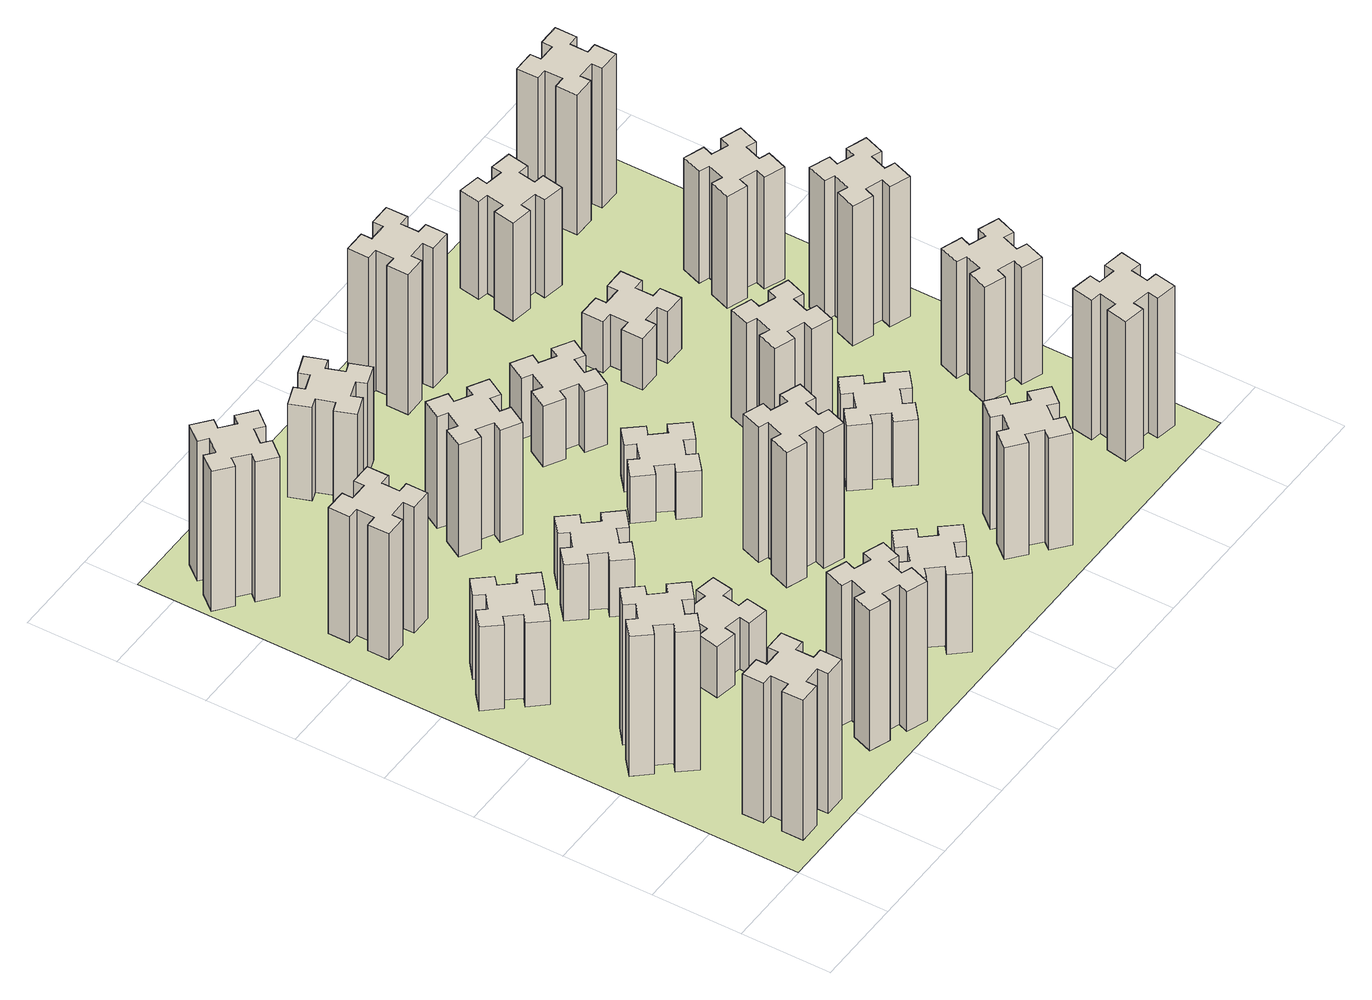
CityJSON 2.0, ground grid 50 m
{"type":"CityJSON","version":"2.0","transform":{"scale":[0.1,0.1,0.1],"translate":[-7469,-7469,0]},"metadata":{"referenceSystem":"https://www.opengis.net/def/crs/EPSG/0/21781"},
"CityObjects":{
"building1":{"type":"Building","attributes":{"class":"1000","function":"1000","usage":"1000","yearOfConstruction":2016,"roofType":"1000","measuredHeight":90,"storeysAboveGround":30,"storeysBelowGround":0},"geometry":[{"type":"Solid","lod":"1","boundaries":[[[[0,1,2,3,4,5,6,7,8,9,10,11,12,13,14,15,16,17,18,19]],[[17,16,20,21]],[[16,15,22,20]],[[15,14,23,22]],[[14,13,24,23]],[[13,12,25,24]],[[12,11,26,25]],[[11,10,27,26]],[[10,9,28,27]],[[9,8,29,28]],[[8,7,30,29]],[[7,6,31,30]],[[6,5,32,31]],[[5,4,33,32]],[[4,3,34,33]],[[3,2,35,34]],[[2,1,36,35]],[[1,0,37,36]],[[0,19,38,37]],[[19,18,39,38]],[[18,17,21,39]],[[24,25,26,27,28,29,30,31,32,33,34,35,36,37,38,39,21,20,22,23]]]]}]},
"building2":{"type":"Building","attributes":{"class":"1000","function":"1000","usage":"1000","yearOfConstruction":2016,"roofType":"1000","measuredHeight":90,"storeysAboveGround":30,"storeysBelowGround":0},"geometry":[{"type":"Solid","lod":"1","boundaries":[[[[40,41,42,43,44,45,46,47,48,49,50,51,52,53,54,55,56,57,58,59]],[[57,56,60,61]],[[56,55,62,60]],[[55,54,63,62]],[[54,53,64,63]],[[53,52,65,64]],[[52,51,66,65]],[[51,50,67,66]],[[50,49,68,67]],[[49,48,69,68]],[[48,47,70,69]],[[47,46,71,70]],[[46,45,72,71]],[[45,44,73,72]],[[44,43,74,73]],[[43,42,75,74]],[[42,41,76,75]],[[41,40,77,76]],[[40,59,78,77]],[[59,58,79,78]],[[58,57,61,79]],[[64,65,66,67,68,69,70,71,72,73,74,75,76,77,78,79,61,60,62,63]]]]}]},
"building3":{"type":"Building","attributes":{"class":"1000","function":"1000","usage":"1000","yearOfConstruction":2016,"roofType":"1000","measuredHeight":54,"storeysAboveGround":30,"storeysBelowGround":0},"geometry":[{"type":"Solid","lod":"1","boundaries":[[[[80,81,82,83,84,85,86,87,88,89,90,91,92,93,94,95,96,97,98,99]],[[97,96,100,101]],[[96,95,102,100]],[[95,94,103,102]],[[94,93,104,103]],[[93,92,105,104]],[[92,91,106,105]],[[91,90,107,106]],[[90,89,108,107]],[[89,88,109,108]],[[88,87,110,109]],[[87,86,111,110]],[[86,85,112,111]],[[85,84,113,112]],[[84,83,114,113]],[[83,82,115,114]],[[82,81,116,115]],[[81,80,117,116]],[[80,99,118,117]],[[99,98,119,118]],[[98,97,101,119]],[[104,105,106,107,108,109,110,111,112,113,114,115,116,117,118,119,101,100,102,103]]]]}]},
"building4":{"type":"Building","attributes":{"class":"1000","function":"1000","usage":"1000","yearOfConstruction":2016,"roofType":"1000","measuredHeight":81,"storeysAboveGround":30,"storeysBelowGround":0},"geometry":[{"type":"Solid","lod":"1","boundaries":[[[[120,121,122,123,124,125,126,127,128,129,130,131,132,133,134,135,136,137,138,139]],[[137,136,140,141]],[[136,135,142,140]],[[135,134,143,142]],[[134,133,144,143]],[[133,132,145,144]],[[132,131,146,145]],[[131,130,147,146]],[[130,129,148,147]],[[129,128,149,148]],[[128,127,150,149]],[[127,126,151,150]],[[126,125,152,151]],[[125,124,153,152]],[[124,123,154,153]],[[123,122,155,154]],[[122,121,156,155]],[[121,120,157,156]],[[120,139,158,157]],[[139,138,159,158]],[[138,137,141,159]],[[144,145,146,147,148,149,150,151,152,153,154,155,156,157,158,159,141,140,142,143]]]]}]},
"building5":{"type":"Building","attributes":{"class":"1000","function":"1000","usage":"1000","yearOfConstruction":2016,"roofType":"1000","measuredHeight":90,"storeysAboveGround":30,"storeysBelowGround":0},"geometry":[{"type":"Solid","lod":"1","boundaries":[[[[160,161,162,163,164,165,166,167,168,169,170,171,172,173,174,175,176,177,178,179]],[[177,176,180,181]],[[176,175,182,180]],[[175,174,183,182]],[[174,173,184,183]],[[173,172,185,184]],[[172,171,186,185]],[[171,170,187,186]],[[170,169,188,187]],[[169,168,189,188]],[[168,167,190,189]],[[167,166,191,190]],[[166,165,192,191]],[[165,164,193,192]],[[164,163,194,193]],[[163,162,195,194]],[[162,161,196,195]],[[161,160,197,196]],[[160,179,198,197]],[[179,178,199,198]],[[178,177,181,199]],[[184,185,186,187,188,189,190,191,192,193,194,195,196,197,198,199,181,180,182,183]]]]}]},
"building6":{"type":"Building","attributes":{"class":"1000","function":"1000","usage":"1000","yearOfConstruction":2016,"roofType":"1000","measuredHeight":90,"storeysAboveGround":30,"storeysBelowGround":0},"geometry":[{"type":"Solid","lod":"1","boundaries":[[[[200,201,202,203,204,205,206,207,208,209,210,211,212,213,214,215,216,217,218,219]],[[217,216,220,221]],[[216,215,222,220]],[[215,214,223,222]],[[214,213,224,223]],[[213,212,225,224]],[[212,211,226,225]],[[211,210,227,226]],[[210,209,228,227]],[[209,208,229,228]],[[208,207,230,229]],[[207,206,231,230]],[[206,205,232,231]],[[205,204,233,232]],[[204,203,234,233]],[[203,202,235,234]],[[202,201,236,235]],[[201,200,237,236]],[[200,219,238,237]],[[219,218,239,238]],[[218,217,221,239]],[[224,225,226,227,228,229,230,231,232,233,234,235,236,237,238,239,221,220,222,223]]]]}]},
"building7":{"type":"Building","attributes":{"class":"1000","function":"1000","usage":"1000","yearOfConstruction":2016,"roofType":"1000","measuredHeight":33,"storeysAboveGround":30,"storeysBelowGround":0},"geometry":[{"type":"Solid","lod":"1","boundaries":[[[[240,241,242,243,244,245,246,247,248,249,250,251,252,253,254,255,256,257,258,259]],[[257,256,260,261]],[[256,255,262,260]],[[255,254,263,262]],[[254,253,264,263]],[[253,252,265,264]],[[252,251,266,265]],[[251,250,267,266]],[[250,249,268,267]],[[249,248,269,268]],[[248,247,270,269]],[[247,246,271,270]],[[246,245,272,271]],[[245,244,273,272]],[[244,243,274,273]],[[243,242,275,274]],[[242,241,276,275]],[[241,240,277,276]],[[240,259,278,277]],[[259,258,279,278]],[[258,257,261,279]],[[264,265,266,267,268,269,270,271,272,273,274,275,276,277,278,279,261,260,262,263]]]]}]},
"building8":{"type":"Building","attributes":{"class":"1000","function":"1000","usage":"1000","yearOfConstruction":2016,"roofType":"1000","measuredHeight":36,"storeysAboveGround":30,"storeysBelowGround":0},"geometry":[{"type":"Solid","lod":"1","boundaries":[[[[280,281,282,283,284,285,286,287,288,289,290,291,292,293,294,295,296,297,298,299]],[[297,296,300,301]],[[296,295,302,300]],[[295,294,303,302]],[[294,293,304,303]],[[293,292,305,304]],[[292,291,306,305]],[[291,290,307,306]],[[290,289,308,307]],[[289,288,309,308]],[[288,287,310,309]],[[287,286,311,310]],[[286,285,312,311]],[[285,284,313,312]],[[284,283,314,313]],[[283,282,315,314]],[[282,281,316,315]],[[281,280,317,316]],[[280,299,318,317]],[[299,298,319,318]],[[298,297,301,319]],[[304,305,306,307,308,309,310,311,312,313,314,315,316,317,318,319,301,300,302,303]]]]}]},
"building9":{"type":"Building","attributes":{"class":"1000","function":"1000","usage":"1000","yearOfConstruction":2016,"roofType":"1000","measuredHeight":51,"storeysAboveGround":30,"storeysBelowGround":0},"geometry":[{"type":"Solid","lod":"1","boundaries":[[[[320,321,322,323,324,325,326,327,328,329,330,331,332,333,334,335,336,337,338,339]],[[337,336,340,341]],[[336,335,342,340]],[[335,334,343,342]],[[334,333,344,343]],[[333,332,345,344]],[[332,331,346,345]],[[331,330,347,346]],[[330,329,348,347]],[[329,328,349,348]],[[328,327,350,349]],[[327,326,351,350]],[[326,325,352,351]],[[325,324,353,352]],[[324,323,354,353]],[[323,322,355,354]],[[322,321,356,355]],[[321,320,357,356]],[[320,339,358,357]],[[339,338,359,358]],[[338,337,341,359]],[[344,345,346,347,348,349,350,351,352,353,354,355,356,357,358,359,341,340,342,343]]]]}]},
"building10":{"type":"Building","attributes":{"class":"1000","function":"1000","usage":"1000","yearOfConstruction":2016,"roofType":"1000","measuredHeight":72,"storeysAboveGround":30,"storeysBelowGround":0},"geometry":[{"type":"Solid","lod":"1","boundaries":[[[[360,361,362,363,364,365,366,367,368,369,370,371,372,373,374,375,376,377,378,379]],[[377,376,380,381]],[[376,375,382,380]],[[375,374,383,382]],[[374,373,384,383]],[[373,372,385,384]],[[372,371,386,385]],[[371,370,387,386]],[[370,369,388,387]],[[369,368,389,388]],[[368,367,390,389]],[[367,366,391,390]],[[366,365,392,391]],[[365,364,393,392]],[[364,363,394,393]],[[363,362,395,394]],[[362,361,396,395]],[[361,360,397,396]],[[360,379,398,397]],[[379,378,399,398]],[[378,377,381,399]],[[384,385,386,387,388,389,390,391,392,393,394,395,396,397,398,399,381,380,382,383]]]]}]},
"building11":{"type":"Building","attributes":{"class":"1000","function":"1000","usage":"1000","yearOfConstruction":2016,"roofType":"1000","measuredHeight":60,"storeysAboveGround":30,"storeysBelowGround":0},"geometry":[{"type":"Solid","lod":"1","boundaries":[[[[400,401,402,403,404,405,406,407,408,409,410,411,412,413,414,415,416,417,418,419]],[[417,416,420,421]],[[416,415,422,420]],[[415,414,423,422]],[[414,413,424,423]],[[413,412,425,424]],[[412,411,426,425]],[[411,410,427,426]],[[410,409,428,427]],[[409,408,429,428]],[[408,407,430,429]],[[407,406,431,430]],[[406,405,432,431]],[[405,404,433,432]],[[404,403,434,433]],[[403,402,435,434]],[[402,401,436,435]],[[401,400,437,436]],[[400,419,438,437]],[[419,418,439,438]],[[418,417,421,439]],[[424,425,426,427,428,429,430,431,432,433,434,435,436,437,438,439,421,420,422,423]]]]}]},
"building12":{"type":"Building","attributes":{"class":"1000","function":"1000","usage":"1000","yearOfConstruction":2016,"roofType":"1000","measuredHeight":87,"storeysAboveGround":30,"storeysBelowGround":0},"geometry":[{"type":"Solid","lod":"1","boundaries":[[[[440,441,442,443,444,445,446,447,448,449,450,451,452,453,454,455,456,457,458,459]],[[457,456,460,461]],[[456,455,462,460]],[[455,454,463,462]],[[454,453,464,463]],[[453,452,465,464]],[[452,451,466,465]],[[451,450,467,466]],[[450,449,468,467]],[[449,448,469,468]],[[448,447,470,469]],[[447,446,471,470]],[[446,445,472,471]],[[445,444,473,472]],[[444,443,474,473]],[[443,442,475,474]],[[442,441,476,475]],[[441,440,477,476]],[[440,459,478,477]],[[459,458,479,478]],[[458,457,461,479]],[[464,465,466,467,468,469,470,471,472,473,474,475,476,477,478,479,461,460,462,463]]]]}]},
"building13":{"type":"Building","attributes":{"class":"1000","function":"1000","usage":"1000","yearOfConstruction":2016,"roofType":"1000","measuredHeight":30,"storeysAboveGround":30,"storeysBelowGround":0},"geometry":[{"type":"Solid","lod":"1","boundaries":[[[[480,481,482,483,484,485,486,487,488,489,490,491,492,493,494,495,496,497,498,499]],[[497,496,500,501]],[[496,495,502,500]],[[495,494,503,502]],[[494,493,504,503]],[[493,492,505,504]],[[492,491,506,505]],[[491,490,507,506]],[[490,489,508,507]],[[489,488,509,508]],[[488,487,510,509]],[[487,486,511,510]],[[486,485,512,511]],[[485,484,513,512]],[[484,483,514,513]],[[483,482,515,514]],[[482,481,516,515]],[[481,480,517,516]],[[480,499,518,517]],[[499,498,519,518]],[[498,497,501,519]],[[504,505,506,507,508,509,510,511,512,513,514,515,516,517,518,519,501,500,502,503]]]]}]},
"building14":{"type":"Building","attributes":{"class":"1000","function":"1000","usage":"1000","yearOfConstruction":2016,"roofType":"1000","measuredHeight":72,"storeysAboveGround":30,"storeysBelowGround":0},"geometry":[{"type":"Solid","lod":"1","boundaries":[[[[520,521,522,523,524,525,526,527,528,529,530,531,532,533,534,535,536,537,538,539]],[[537,536,540,541]],[[536,535,542,540]],[[535,534,543,542]],[[534,533,544,543]],[[533,532,545,544]],[[532,531,546,545]],[[531,530,547,546]],[[530,529,548,547]],[[529,528,549,548]],[[528,527,550,549]],[[527,526,551,550]],[[526,525,552,551]],[[525,524,553,552]],[[524,523,554,553]],[[523,522,555,554]],[[522,521,556,555]],[[521,520,557,556]],[[520,539,558,557]],[[539,538,559,558]],[[538,537,541,559]],[[544,545,546,547,548,549,550,551,552,553,554,555,556,557,558,559,541,540,542,543]]]]}]},
"building15":{"type":"Building","attributes":{"class":"1000","function":"1000","usage":"1000","yearOfConstruction":2016,"roofType":"1000","measuredHeight":39,"storeysAboveGround":30,"storeysBelowGround":0},"geometry":[{"type":"Solid","lod":"1","boundaries":[[[[560,561,562,563,564,565,566,567,568,569,570,571,572,573,574,575,576,577,578,579]],[[577,576,580,581]],[[576,575,582,580]],[[575,574,583,582]],[[574,573,584,583]],[[573,572,585,584]],[[572,571,586,585]],[[571,570,587,586]],[[570,569,588,587]],[[569,568,589,588]],[[568,567,590,589]],[[567,566,591,590]],[[566,565,592,591]],[[565,564,593,592]],[[564,563,594,593]],[[563,562,595,594]],[[562,561,596,595]],[[561,560,597,596]],[[560,579,598,597]],[[579,578,599,598]],[[578,577,581,599]],[[584,585,586,587,588,589,590,591,592,593,594,595,596,597,598,599,581,580,582,583]]]]}]},
"building16":{"type":"Building","attributes":{"class":"1000","function":"1000","usage":"1000","yearOfConstruction":2016,"roofType":"1000","measuredHeight":90,"storeysAboveGround":30,"storeysBelowGround":0},"geometry":[{"type":"Solid","lod":"1","boundaries":[[[[600,601,602,603,604,605,606,607,608,609,610,611,612,613,614,615,616,617,618,619]],[[617,616,620,621]],[[616,615,622,620]],[[615,614,623,622]],[[614,613,624,623]],[[613,612,625,624]],[[612,611,626,625]],[[611,610,627,626]],[[610,609,628,627]],[[609,608,629,628]],[[608,607,630,629]],[[607,606,631,630]],[[606,605,632,631]],[[605,604,633,632]],[[604,603,634,633]],[[603,602,635,634]],[[602,601,636,635]],[[601,600,637,636]],[[600,619,638,637]],[[619,618,639,638]],[[618,617,621,639]],[[624,625,626,627,628,629,630,631,632,633,634,635,636,637,638,639,621,620,622,623]]]]}]},
"building17":{"type":"Building","attributes":{"class":"1000","function":"1000","usage":"1000","yearOfConstruction":2016,"roofType":"1000","measuredHeight":42,"storeysAboveGround":30,"storeysBelowGround":0},"geometry":[{"type":"Solid","lod":"1","boundaries":[[[[640,641,642,643,644,645,646,647,648,649,650,651,652,653,654,655,656,657,658,659]],[[657,656,660,661]],[[656,655,662,660]],[[655,654,663,662]],[[654,653,664,663]],[[653,652,665,664]],[[652,651,666,665]],[[651,650,667,666]],[[650,649,668,667]],[[649,648,669,668]],[[648,647,670,669]],[[647,646,671,670]],[[646,645,672,671]],[[645,644,673,672]],[[644,643,674,673]],[[643,642,675,674]],[[642,641,676,675]],[[641,640,677,676]],[[640,659,678,677]],[[659,658,679,678]],[[658,657,661,679]],[[664,665,666,667,668,669,670,671,672,673,674,675,676,677,678,679,661,660,662,663]]]]}]},
"building18":{"type":"Building","attributes":{"class":"1000","function":"1000","usage":"1000","yearOfConstruction":2016,"roofType":"1000","measuredHeight":69,"storeysAboveGround":30,"storeysBelowGround":0},"geometry":[{"type":"Solid","lod":"1","boundaries":[[[[680,681,682,683,684,685,686,687,688,689,690,691,692,693,694,695,696,697,698,699]],[[697,696,700,701]],[[696,695,702,700]],[[695,694,703,702]],[[694,693,704,703]],[[693,692,705,704]],[[692,691,706,705]],[[691,690,707,706]],[[690,689,708,707]],[[689,688,709,708]],[[688,687,710,709]],[[687,686,711,710]],[[686,685,712,711]],[[685,684,713,712]],[[684,683,714,713]],[[683,682,715,714]],[[682,681,716,715]],[[681,680,717,716]],[[680,699,718,717]],[[699,698,719,718]],[[698,697,701,719]],[[704,705,706,707,708,709,710,711,712,713,714,715,716,717,718,719,701,700,702,703]]]]}]},
"building19":{"type":"Building","attributes":{"class":"1000","function":"1000","usage":"1000","yearOfConstruction":2016,"roofType":"1000","measuredHeight":33,"storeysAboveGround":30,"storeysBelowGround":0},"geometry":[{"type":"Solid","lod":"1","boundaries":[[[[720,721,722,723,724,725,726,727,728,729,730,731,732,733,734,735,736,737,738,739]],[[737,736,740,741]],[[736,735,742,740]],[[735,734,743,742]],[[734,733,744,743]],[[733,732,745,744]],[[732,731,746,745]],[[731,730,747,746]],[[730,729,748,747]],[[729,728,749,748]],[[728,727,750,749]],[[727,726,751,750]],[[726,725,752,751]],[[725,724,753,752]],[[724,723,754,753]],[[723,722,755,754]],[[722,721,756,755]],[[721,720,757,756]],[[720,739,758,757]],[[739,738,759,758]],[[738,737,741,759]],[[744,745,746,747,748,749,750,751,752,753,754,755,756,757,758,759,741,740,742,743]]]]}]},
"building20":{"type":"Building","attributes":{"class":"1000","function":"1000","usage":"1000","yearOfConstruction":2016,"roofType":"1000","measuredHeight":90,"storeysAboveGround":30,"storeysBelowGround":0},"geometry":[{"type":"Solid","lod":"1","boundaries":[[[[760,761,762,763,764,765,766,767,768,769,770,771,772,773,774,775,776,777,778,779]],[[777,776,780,781]],[[776,775,782,780]],[[775,774,783,782]],[[774,773,784,783]],[[773,772,785,784]],[[772,771,786,785]],[[771,770,787,786]],[[770,769,788,787]],[[769,768,789,788]],[[768,767,790,789]],[[767,766,791,790]],[[766,765,792,791]],[[765,764,793,792]],[[764,763,794,793]],[[763,762,795,794]],[[762,761,796,795]],[[761,760,797,796]],[[760,779,798,797]],[[779,778,799,798]],[[778,777,781,799]],[[784,785,786,787,788,789,790,791,792,793,794,795,796,797,798,799,781,780,782,783]]]]}]},
"building21":{"type":"Building","attributes":{"class":"1000","function":"1000","usage":"1000","yearOfConstruction":2016,"roofType":"1000","measuredHeight":63,"storeysAboveGround":30,"storeysBelowGround":0},"geometry":[{"type":"Solid","lod":"1","boundaries":[[[[800,801,802,803,804,805,806,807,808,809,810,811,812,813,814,815,816,817,818,819]],[[817,816,820,821]],[[816,815,822,820]],[[815,814,823,822]],[[814,813,824,823]],[[813,812,825,824]],[[812,811,826,825]],[[811,810,827,826]],[[810,809,828,827]],[[809,808,829,828]],[[808,807,830,829]],[[807,806,831,830]],[[806,805,832,831]],[[805,804,833,832]],[[804,803,834,833]],[[803,802,835,834]],[[802,801,836,835]],[[801,800,837,836]],[[800,819,838,837]],[[819,818,839,838]],[[818,817,821,839]],[[824,825,826,827,828,829,830,831,832,833,834,835,836,837,838,839,821,820,822,823]]]]}]},
"building22":{"type":"Building","attributes":{"class":"1000","function":"1000","usage":"1000","yearOfConstruction":2016,"roofType":"1000","measuredHeight":75,"storeysAboveGround":30,"storeysBelowGround":0},"geometry":[{"type":"Solid","lod":"1","boundaries":[[[[840,841,842,843,844,845,846,847,848,849,850,851,852,853,854,855,856,857,858,859]],[[857,856,860,861]],[[856,855,862,860]],[[855,854,863,862]],[[854,853,864,863]],[[853,852,865,864]],[[852,851,866,865]],[[851,850,867,866]],[[850,849,868,867]],[[849,848,869,868]],[[848,847,870,869]],[[847,846,871,870]],[[846,845,872,871]],[[845,844,873,872]],[[844,843,874,873]],[[843,842,875,874]],[[842,841,876,875]],[[841,840,877,876]],[[840,859,878,877]],[[859,858,879,878]],[[858,857,861,879]],[[864,865,866,867,868,869,870,871,872,873,874,875,876,877,878,879,861,860,862,863]]]]}]},
"building23":{"type":"Building","attributes":{"class":"1000","function":"1000","usage":"1000","yearOfConstruction":2016,"roofType":"1000","measuredHeight":90,"storeysAboveGround":30,"storeysBelowGround":0},"geometry":[{"type":"Solid","lod":"1","boundaries":[[[[880,881,882,883,884,885,886,887,888,889,890,891,892,893,894,895,896,897,898,899]],[[897,896,900,901]],[[896,895,902,900]],[[895,894,903,902]],[[894,893,904,903]],[[893,892,905,904]],[[892,891,906,905]],[[891,890,907,906]],[[890,889,908,907]],[[889,888,909,908]],[[888,887,910,909]],[[887,886,911,910]],[[886,885,912,911]],[[885,884,913,912]],[[884,883,914,913]],[[883,882,915,914]],[[882,881,916,915]],[[881,880,917,916]],[[880,899,918,917]],[[899,898,919,918]],[[898,897,901,919]],[[904,905,906,907,908,909,910,911,912,913,914,915,916,917,918,919,901,900,902,903]]]]}]},
"building24":{"type":"Building","attributes":{"class":"1000","function":"1000","usage":"1000","yearOfConstruction":2016,"roofType":"1000","measuredHeight":72,"storeysAboveGround":30,"storeysBelowGround":0},"geometry":[{"type":"Solid","lod":"1","boundaries":[[[[920,921,922,923,924,925,926,927,928,929,930,931,932,933,934,935,936,937,938,939]],[[937,936,940,941]],[[936,935,942,940]],[[935,934,943,942]],[[934,933,944,943]],[[933,932,945,944]],[[932,931,946,945]],[[931,930,947,946]],[[930,929,948,947]],[[929,928,949,948]],[[928,927,950,949]],[[927,926,951,950]],[[926,925,952,951]],[[925,924,953,952]],[[924,923,954,953]],[[923,922,955,954]],[[922,921,956,955]],[[921,920,957,956]],[[920,939,958,957]],[[939,938,959,958]],[[938,937,941,959]],[[944,945,946,947,948,949,950,951,952,953,954,955,956,957,958,959,941,940,942,943]]]]}]},
"building25":{"type":"Building","attributes":{"class":"1000","function":"1000","usage":"1000","yearOfConstruction":2016,"roofType":"1000","measuredHeight":90,"storeysAboveGround":30,"storeysBelowGround":0},"geometry":[{"type":"Solid","lod":"1","boundaries":[[[[960,961,962,963,964,965,966,967,968,969,970,971,972,973,974,975,976,977,978,979]],[[977,976,980,981]],[[976,975,982,980]],[[975,974,983,982]],[[974,973,984,983]],[[973,972,985,984]],[[972,971,986,985]],[[971,970,987,986]],[[970,969,988,987]],[[969,968,989,988]],[[968,967,990,989]],[[967,966,991,990]],[[966,965,992,991]],[[965,964,993,992]],[[964,963,994,993]],[[963,962,995,994]],[[962,961,996,995]],[[961,960,997,996]],[[960,979,998,997]],[[979,978,999,998]],[[978,977,981,999]],[[984,985,986,987,988,989,990,991,992,993,994,995,996,997,998,999,981,980,982,983]]]]}]},
"landuse1":{"type":"LandUse","attributes":{"name":"plot1","function":"1010"},"geometry":[{"type":"MultiSurface","lod":"1","boundaries":[[[1000,1001,1002,1003]]]}]}
},
"vertices":[
[265,325,0],[265,225,0],[205,225,0],[205,105,0],[325,105,0],[325,165,0],[425,165,0],[425,105,0],[545,105,0],[545,225,0],[485,225,0],[485,325,0],[545,325,0],[545,445,0],[425,445,0],[425,385,0],[325,385,0],[325,445,0],[205,445,0],[205,325,0],[325,385,900],[325,445,900],[425,385,900],[425,445,900],[545,445,900],[545,325,900],[485,325,900],[485,225,900],[545,225,900],[545,105,900],[425,105,900],[425,165,900],[325,165,900],[325,105,900],[205,105,900],[205,225,900],[265,225,900],[265,325,900],[205,325,900],[205,445,900],
[492,1048,0],[427,1124,0],[473,1163,0],[396,1255,0],[304,1178,0],[343,1132,0],[266,1067,0],[228,1113,0],[136,1036,0],[213,944,0],[259,983,0],[323,906,0],[277,868,0],[354,776,0],[446,853,0],[408,899,0],[484,963,0],[523,917,0],[615,994,0],[538,1086,0],[484,963,900],[523,917,900],[408,899,900],[446,853,900],[354,776,900],[277,868,900],[323,906,900],[259,983,900],[213,944,900],[136,1036,900],[228,1113,900],[266,1067,900],[343,1132,900],[304,1178,900],[396,1255,900],[473,1163,900],[427,1124,900],[492,1048,900],[538,1086,900],[615,994,900],
[492,1888,0],[427,1964,0],[473,2003,0],[396,2095,0],[304,2018,0],[343,1972,0],[266,1907,0],[228,1953,0],[136,1876,0],[213,1784,0],[259,1823,0],[323,1746,0],[277,1708,0],[354,1616,0],[446,1693,0],[408,1739,0],[484,1803,0],[523,1757,0],[615,1834,0],[538,1926,0],[484,1803,540],[523,1757,540],[408,1739,540],[446,1693,540],[354,1616,540],[277,1708,540],[323,1746,540],[259,1823,540],[213,1784,540],[136,1876,540],[228,1953,540],[266,1907,540],[343,1972,540],[304,2018,540],[396,2095,540],[473,2003,540],[427,1964,540],[492,1888,540],[538,1926,540],[615,1834,540],
[485,2545,0],[485,2645,0],[545,2645,0],[545,2765,0],[425,2765,0],[425,2705,0],[325,2705,0],[325,2765,0],[205,2765,0],[205,2645,0],[265,2645,0],[265,2545,0],[205,2545,0],[205,2425,0],[325,2425,0],[325,2485,0],[425,2485,0],[425,2425,0],[545,2425,0],[545,2545,0],[425,2485,810],[425,2425,810],[325,2485,810],[325,2425,810],[205,2425,810],[205,2545,810],[265,2545,810],[265,2645,810],[205,2645,810],[205,2765,810],[325,2765,810],[325,2705,810],[425,2705,810],[425,2765,810],[545,2765,810],[545,2645,810],[485,2645,810],[485,2545,810],[545,2545,810],[545,2425,810],
[1029,360,0],[995,266,0],[939,287,0],[897,174,0],[1010,133,0],[1031,189,0],[1125,155,0],[1104,99,0],[1217,57,0],[1258,170,0],[1202,191,0],[1236,285,0],[1292,264,0],[1333,377,0],[1220,418,0],[1200,362,0],[1106,396,0],[1127,452,0],[1014,493,0],[973,380,0],[1106,396,900],[1127,452,900],[1200,362,900],[1220,418,900],[1333,377,900],[1292,264,900],[1236,285,900],[1202,191,900],[1258,170,900],[1217,57,900],[1104,99,900],[1125,155,900],[1031,189,900],[1010,133,900],[897,174,900],[939,287,900],[995,266,900],[1029,360,900],[973,380,900],[1014,493,900],
[384,3387,0],[308,3452,0],[346,3498,0],[254,3575,0],[177,3483,0],[223,3444,0],[159,3368,0],[113,3406,0],[36,3314,0],[128,3237,0],[166,3283,0],[243,3219,0],[204,3173,0],[296,3096,0],[373,3188,0],[327,3226,0],[392,3303,0],[438,3264,0],[515,3356,0],[423,3433,0],[392,3303,900],[438,3264,900],[327,3226,900],[373,3188,900],[296,3096,900],[204,3173,900],[243,3219,900],[166,3283,900],[128,3237,900],[36,3314,900],[113,3406,900],[159,3368,900],[223,3444,900],[177,3483,900],[254,3575,900],[346,3498,900],[308,3452,900],[384,3387,900],[423,3433,900],[515,3356,900],
[947,1016,0],[1045,998,0],[1035,939,0],[1153,918,0],[1174,1037,0],[1115,1047,0],[1132,1145,0],[1191,1135,0],[1212,1253,0],[1094,1274,0],[1084,1215,0],[985,1232,0],[996,1291,0],[877,1312,0],[857,1194,0],[916,1184,0],[898,1085,0],[839,1096,0],[818,977,0],[937,957,0],[898,1085,330],[839,1096,330],[916,1184,330],[857,1194,330],[877,1312,330],[996,1291,330],[985,1232,330],[1084,1215,330],[1094,1274,330],[1212,1253,330],[1191,1135,330],[1132,1145,330],[1115,1047,330],[1174,1037,330],[1153,918,330],[1035,939,330],[1045,998,330],[947,1016,330],[937,957,330],[818,977,330],
[1083,1972,0],[1006,1907,0],[968,1953,0],[876,1876,0],[953,1784,0],[999,1823,0],[1063,1746,0],[1017,1708,0],[1094,1616,0],[1186,1693,0],[1148,1739,0],[1224,1803,0],[1263,1757,0],[1355,1834,0],[1278,1926,0],[1232,1888,0],[1167,1964,0],[1213,2003,0],[1136,2095,0],[1044,2018,0],[1167,1964,360],[1213,2003,360],[1232,1888,360],[1278,1926,360],[1355,1834,360],[1263,1757,360],[1224,1803,360],[1148,1739,360],[1186,1693,360],[1094,1616,360],[1017,1708,360],[1063,1746,360],[999,1823,360],[953,1784,360],[876,1876,360],[968,1953,360],[1006,1907,360],[1083,1972,360],[1044,2018,360],[1136,2095,360],
[1639,343,0],[1703,266,0],[1657,228,0],[1734,136,0],[1826,213,0],[1788,259,0],[1864,323,0],[1903,277,0],[1995,354,0],[1918,446,0],[1872,408,0],[1807,484,0],[1853,523,0],[1776,615,0],[1684,538,0],[1723,492,0],[1646,427,0],[1608,473,0],[1516,396,0],[1593,304,0],[1646,427,510],[1608,473,510],[1723,492,510],[1684,538,510],[1776,615,510],[1853,523,510],[1807,484,510],[1872,408,510],[1918,446,510],[1995,354,510],[1903,277,510],[1864,323,510],[1788,259,510],[1826,213,510],[1734,136,510],[1657,228,510],[1703,266,510],[1639,343,510],[1593,304,510],[1516,396,510],
[1314,2666,0],[1227,2716,0],[1257,2768,0],[1153,2828,0],[1093,2724,0],[1145,2694,0],[1095,2607,0],[1043,2637,0],[983,2533,0],[1087,2473,0],[1117,2525,0],[1204,2475,0],[1174,2423,0],[1278,2363,0],[1338,2467,0],[1286,2497,0],[1336,2584,0],[1388,2554,0],[1448,2658,0],[1344,2718,0],[1336,2584,720],[1388,2554,720],[1286,2497,720],[1338,2467,720],[1278,2363,720],[1174,2423,720],[1204,2475,720],[1117,2525,720],[1087,2473,720],[983,2533,720],[1043,2637,720],[1095,2607,720],[1145,2694,720],[1093,2724,720],[1153,2828,720],[1257,2768,720],[1227,2716,720],[1314,2666,720],[1344,2718,720],[1448,2658,720],
[1125,3456,0],[1031,3422,0],[1010,3478,0],[897,3437,0],[939,3324,0],[995,3345,0],[1029,3251,0],[973,3230,0],[1014,3117,0],[1127,3159,0],[1106,3215,0],[1200,3249,0],[1220,3193,0],[1333,3234,0],[1292,3347,0],[1236,3326,0],[1202,3420,0],[1258,3440,0],[1217,3553,0],[1104,3512,0],[1202,3420,600],[1258,3440,600],[1236,3326,600],[1292,3347,600],[1333,3234,600],[1220,3193,600],[1200,3249,600],[1106,3215,600],[1127,3159,600],[1014,3117,600],[973,3230,600],[1029,3251,600],[995,3345,600],[939,3324,600],[897,3437,600],[1010,3478,600],[1031,3422,600],[1125,3456,600],[1104,3512,600],[1217,3553,600],
[1769,1300,0],[1735,1206,0],[1679,1227,0],[1637,1114,0],[1750,1073,0],[1771,1129,0],[1865,1095,0],[1844,1039,0],[1957,997,0],[1998,1110,0],[1942,1131,0],[1976,1225,0],[2032,1204,0],[2073,1317,0],[1960,1358,0],[1940,1302,0],[1846,1336,0],[1867,1392,0],[1754,1433,0],[1713,1320,0],[1846,1336,870],[1867,1392,870],[1940,1302,870],[1960,1358,870],[2073,1317,870],[2032,1204,870],[1976,1225,870],[1942,1131,870],[1998,1110,870],[1957,997,870],[1844,1039,870],[1865,1095,870],[1771,1129,870],[1750,1073,870],[1637,1114,870],[1679,1227,870],[1735,1206,870],[1769,1300,870],[1713,1320,870],[1754,1433,870],
[1972,1988,0],[1907,2064,0],[1953,2103,0],[1876,2195,0],[1784,2118,0],[1823,2072,0],[1746,2007,0],[1708,2053,0],[1616,1976,0],[1693,1884,0],[1739,1923,0],[1803,1846,0],[1757,1808,0],[1834,1716,0],[1926,1793,0],[1888,1839,0],[1964,1903,0],[2003,1857,0],[2095,1934,0],[2018,2026,0],[1964,1903,300],[2003,1857,300],[1888,1839,300],[1926,1793,300],[1834,1716,300],[1757,1808,300],[1803,1846,300],[1739,1923,300],[1693,1884,300],[1616,1976,300],[1708,2053,300],[1746,2007,300],[1823,2072,300],[1784,2118,300],[1876,2195,300],[1953,2103,300],[1907,2064,300],[1972,1988,300],[2018,2026,300],[2095,1934,300],
[2486,323,0],[2563,259,0],[2524,213,0],[2616,136,0],[2693,228,0],[2647,266,0],[2712,343,0],[2758,304,0],[2835,396,0],[2743,473,0],[2704,427,0],[2628,492,0],[2666,538,0],[2574,615,0],[2497,523,0],[2543,484,0],[2479,408,0],[2433,446,0],[2356,354,0],[2448,277,0],[2479,408,720],[2433,446,720],[2543,484,720],[2497,523,720],[2574,615,720],[2666,538,720],[2628,492,720],[2704,427,720],[2743,473,720],[2835,396,720],[2758,304,720],[2712,343,720],[2647,266,720],[2693,228,720],[2616,136,720],[2524,213,720],[2563,259,720],[2486,323,720],[2448,277,720],[2356,354,720],
[2026,2497,0],[2076,2584,0],[2128,2554,0],[2188,2658,0],[2084,2718,0],[2054,2666,0],[1967,2716,0],[1997,2768,0],[1893,2828,0],[1833,2724,0],[1885,2694,0],[1835,2607,0],[1783,2637,0],[1723,2533,0],[1827,2473,0],[1857,2525,0],[1944,2475,0],[1914,2423,0],[2018,2363,0],[2078,2467,0],[1944,2475,390],[1914,2423,390],[1857,2525,390],[1827,2473,390],[1723,2533,390],[1783,2637,390],[1835,2607,390],[1885,2694,390],[1833,2724,390],[1893,2828,390],[1997,2768,390],[1967,2716,390],[2054,2666,390],[2084,2718,390],[2188,2658,390],[2128,2554,390],[2076,2584,390],[2026,2497,390],[2078,2467,390],[2018,2363,390],
[1965,3385,0],[1965,3485,0],[2025,3485,0],[2025,3605,0],[1905,3605,0],[1905,3545,0],[1805,3545,0],[1805,3605,0],[1685,3605,0],[1685,3485,0],[1745,3485,0],[1745,3385,0],[1685,3385,0],[1685,3265,0],[1805,3265,0],[1805,3325,0],[1905,3325,0],[1905,3265,0],[2025,3265,0],[2025,3385,0],[1905,3325,900],[1905,3265,900],[1805,3325,900],[1805,3265,900],[1685,3265,900],[1685,3385,900],[1745,3385,900],[1745,3485,900],[1685,3485,900],[1685,3605,900],[1805,3605,900],[1805,3545,900],[1905,3545,900],[1905,3605,900],[2025,3605,900],[2025,3485,900],[1965,3485,900],[1965,3385,900],[2025,3385,900],[2025,3265,900],
[2628,1099,0],[2704,1163,0],[2743,1117,0],[2835,1194,0],[2758,1286,0],[2712,1248,0],[2647,1324,0],[2693,1363,0],[2616,1455,0],[2524,1378,0],[2563,1332,0],[2486,1267,0],[2448,1313,0],[2356,1236,0],[2433,1144,0],[2479,1183,0],[2543,1106,0],[2497,1068,0],[2574,976,0],[2666,1053,0],[2543,1106,420],[2497,1068,420],[2479,1183,420],[2433,1144,420],[2356,1236,420],[2448,1313,420],[2486,1267,420],[2563,1332,420],[2524,1378,420],[2616,1455,420],[2693,1363,420],[2647,1324,420],[2712,1248,420],[2758,1286,420],[2835,1194,420],[2743,1117,420],[2704,1163,420],[2628,1099,420],[2666,1053,420],[2574,976,420],
[2682,1671,0],[2716,1765,0],[2772,1744,0],[2813,1857,0],[2700,1898,0],[2680,1842,0],[2586,1876,0],[2607,1932,0],[2494,1973,0],[2453,1860,0],[2509,1840,0],[2475,1746,0],[2419,1767,0],[2377,1654,0],[2490,1613,0],[2511,1669,0],[2605,1635,0],[2584,1579,0],[2697,1537,0],[2738,1650,0],[2605,1635,690],[2584,1579,690],[2511,1669,690],[2490,1613,690],[2377,1654,690],[2419,1767,690],[2475,1746,690],[2509,1840,690],[2453,1860,690],[2494,1973,690],[2607,1932,690],[2586,1876,690],[2680,1842,690],[2700,1898,690],[2813,1857,690],[2772,1744,690],[2716,1765,690],[2682,1671,690],[2738,1650,690],[2697,1537,690],
[2485,2645,0],[2485,2545,0],[2425,2545,0],[2425,2425,0],[2545,2425,0],[2545,2485,0],[2645,2485,0],[2645,2425,0],[2765,2425,0],[2765,2545,0],[2705,2545,0],[2705,2645,0],[2765,2645,0],[2765,2765,0],[2645,2765,0],[2645,2705,0],[2545,2705,0],[2545,2765,0],[2425,2765,0],[2425,2645,0],[2545,2705,330],[2545,2765,330],[2645,2705,330],[2645,2765,330],[2765,2765,330],[2765,2645,330],[2705,2645,330],[2705,2545,330],[2765,2545,330],[2765,2425,330],[2645,2425,330],[2645,2485,330],[2545,2485,330],[2545,2425,330],[2425,2425,330],[2425,2545,330],[2485,2545,330],[2485,2645,330],[2425,2645,330],[2425,2765,330],
[3504,475,0],[3405,492,0],[3416,551,0],[3297,572,0],[3277,454,0],[3336,444,0],[3318,345,0],[3259,356,0],[3238,237,0],[3357,217,0],[3367,276,0],[3465,258,0],[3455,199,0],[3573,178,0],[3594,297,0],[3535,307,0],[3552,405,0],[3611,395,0],[3632,513,0],[3514,534,0],[3552,405,900],[3611,395,900],[3535,307,900],[3594,297,900],[3573,178,900],[3455,199,900],[3465,258,900],[3367,276,900],[3357,217,900],[3238,237,900],[3259,356,900],[3318,345,900],[3336,444,900],[3277,454,900],[3297,572,900],[3416,551,900],[3405,492,900],[3504,475,900],[3514,534,900],[3632,513,900],
[2596,3404,0],[2578,3305,0],[2519,3316,0],[2498,3197,0],[2617,3177,0],[2627,3236,0],[2725,3218,0],[2715,3159,0],[2833,3138,0],[2854,3257,0],[2795,3267,0],[2812,3365,0],[2871,3355,0],[2892,3473,0],[2774,3494,0],[2764,3435,0],[2665,3452,0],[2676,3511,0],[2557,3532,0],[2537,3414,0],[2665,3452,630],[2676,3511,630],[2764,3435,630],[2774,3494,630],[2892,3473,630],[2871,3355,630],[2812,3365,630],[2795,3267,630],[2854,3257,630],[2833,3138,630],[2715,3159,630],[2725,3218,630],[2627,3236,630],[2617,3177,630],[2498,3197,630],[2519,3316,630],[2578,3305,630],[2596,3404,630],[2537,3414,630],[2557,3532,630],
[3351,1029,0],[3445,995,0],[3424,939,0],[3537,897,0],[3578,1010,0],[3522,1031,0],[3556,1125,0],[3612,1104,0],[3653,1217,0],[3540,1258,0],[3520,1202,0],[3426,1236,0],[3447,1292,0],[3334,1333,0],[3293,1220,0],[3349,1200,0],[3315,1106,0],[3259,1127,0],[3217,1014,0],[3330,973,0],[3315,1106,750],[3259,1127,750],[3349,1200,750],[3293,1220,750],[3334,1333,750],[3447,1292,750],[3426,1236,750],[3520,1202,750],[3540,1258,750],[3653,1217,750],[3612,1104,750],[3556,1125,750],[3522,1031,750],[3578,1010,750],[3537,897,750],[3424,939,750],[3445,995,750],[3351,1029,750],[3330,973,750],[3217,1014,750],
[3520,1942,0],[3426,1976,0],[3447,2032,0],[3334,2073,0],[3293,1960,0],[3349,1940,0],[3315,1846,0],[3259,1867,0],[3217,1754,0],[3330,1713,0],[3351,1769,0],[3445,1735,0],[3424,1679,0],[3537,1637,0],[3578,1750,0],[3522,1771,0],[3556,1865,0],[3612,1844,0],[3653,1957,0],[3540,1998,0],[3556,1865,900],[3612,1844,900],[3522,1771,900],[3578,1750,900],[3537,1637,900],[3424,1679,900],[3445,1735,900],[3351,1769,900],[3330,1713,900],[3217,1754,900],[3259,1867,900],[3315,1846,900],[3349,1940,900],[3293,1960,900],[3334,2073,900],[3447,2032,900],[3426,1976,900],[3520,1942,900],[3540,1998,900],[3653,1957,900],
[3420,2582,0],[3326,2616,0],[3347,2672,0],[3234,2713,0],[3193,2600,0],[3249,2580,0],[3215,2486,0],[3159,2507,0],[3117,2394,0],[3230,2353,0],[3251,2409,0],[3345,2375,0],[3324,2319,0],[3437,2277,0],[3478,2390,0],[3422,2411,0],[3456,2505,0],[3512,2484,0],[3553,2597,0],[3440,2638,0],[3456,2505,720],[3512,2484,720],[3422,2411,720],[3478,2390,720],[3437,2277,720],[3324,2319,720],[3345,2375,720],[3251,2409,720],[3230,2353,720],[3117,2394,720],[3159,2507,720],[3215,2486,720],[3249,2580,720],[3193,2600,720],[3234,2713,720],[3347,2672,720],[3326,2616,720],[3420,2582,720],[3440,2638,720],[3553,2597,720],
[3285,3325,0],[3385,3325,0],[3385,3265,0],[3505,3265,0],[3505,3385,0],[3445,3385,0],[3445,3485,0],[3505,3485,0],[3505,3605,0],[3385,3605,0],[3385,3545,0],[3285,3545,0],[3285,3605,0],[3165,3605,0],[3165,3485,0],[3225,3485,0],[3225,3385,0],[3165,3385,0],[3165,3265,0],[3285,3265,0],[3225,3385,900],[3165,3385,900],[3225,3485,900],[3165,3485,900],[3165,3605,900],[3285,3605,900],[3285,3545,900],[3385,3545,900],[3385,3605,900],[3505,3605,900],[3505,3485,900],[3445,3485,900],[3445,3385,900],[3505,3385,900],[3505,3265,900],[3385,3265,900],[3385,3325,900],[3285,3325,900],[3285,3265,900],[3165,3265,900],
[5,3705,0],[3705,3705,0],[3705,5,0],[5,5,0]
]}
